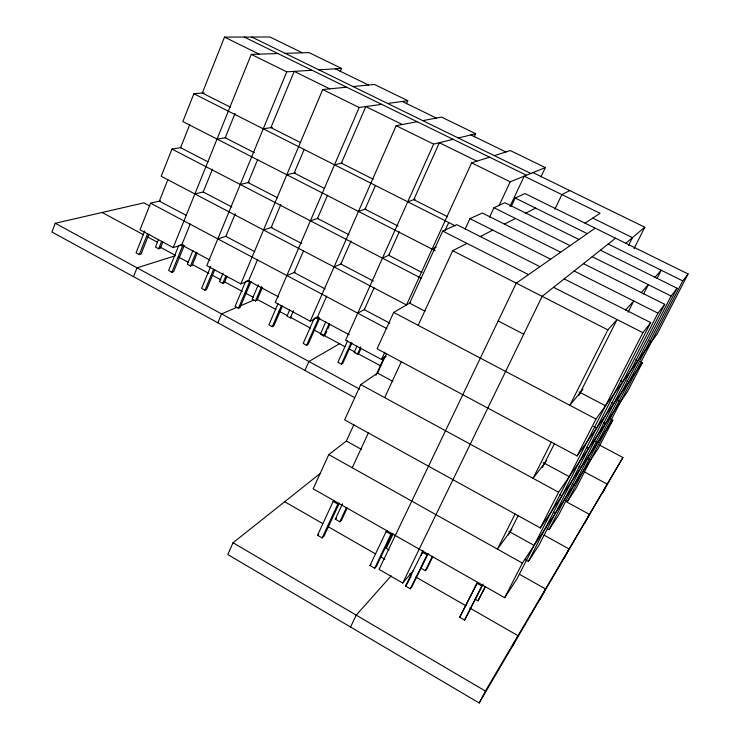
<?xml version="1.0" encoding="UTF-8"?>
<svg xmlns="http://www.w3.org/2000/svg" width="740" height="740" viewBox="0 0 740 740"><rect width="100%" height="100%" fill="white"/><g stroke="black" fill="none" stroke-linecap="round" stroke-linejoin="round"><path stroke-width="1.11" d="M149.97 206.108L143.884 202.871L55.241 223.267L51.939 232.027L354.525 397.556M160.497 200.864L150.562 203.176L140.036 229.779L173.197 247.586L182.826 244.663M180.967 147.612L171.967 149.073L161.209 176.277L406.5 304.954L471.639 162.856L489.529 157.157M204.166 92.852L193.862 93.74L182.854 121.563L435.139 250.684M144.735 230.954L136.058 252.821L139.296 254.579L141.062 254.051L148.916 234.303M167.786 179.866L159.34 201.132L186.388 215.46M189.718 124.681L180.579 147.676L208.042 161.875M302.392 52.808L269.943 37L224.507 37.111L202.297 93.018L230.362 107.171M139.296 254.579L147.584 233.738M133.533 276.668L137.048 267.843L175.472 255.689M158.443 239.677L155.483 247.077L158.647 248.788L160.312 248.289L162.856 241.952M158.647 248.788L161.616 241.388M173.197 247.586L251.267 54.372L277.925 53.558M178.784 245.421L168.637 270.479L171.921 272.255L173.613 271.682L184.195 245.634L181.716 244.311M190.254 223.915L181.707 245.005L209.901 260.11M212.463 169.173L203.213 191.984L231.833 206.969M235.089 113.386L225.201 137.769L254.421 152.699M171.921 272.255L182.512 246.143L184.195 245.634M192.937 250.453L187.312 264.236L190.513 265.965L192.123 265.42L197.321 252.729M190.513 265.965L196.156 252.183M312.049 70.263L286.75 71.835L206.784 265.632L240.805 283.91L249.269 280.58M210.724 266.382L201.631 288.369L204.952 290.163L206.58 289.543L214.804 269.693M235.246 213.758L225.876 236.375L254.81 251.693M257.724 159.479L248.141 182.613L277.528 197.802M204.952 290.163L213.629 269.221M223.082 273.106L219.54 281.607L222.777 283.355L224.322 282.763L226.977 276.399M222.777 283.355L225.885 275.909M217.819 322.779L221.556 313.899L237.151 307.211M240.805 283.91L322.714 89.549L346.616 87.191M245.68 281.293L235.043 306.48L238.41 308.303L239.964 307.637L251.054 281.45L249.519 282.06L238.41 308.303M257.557 259.638L248.594 280.849L278.675 296.971M280.83 204.592L271.136 227.531L301.689 243.525M304.177 149.388L294.187 173.003L324.342 188.413M340.197 71.595L341.538 68.432L309.024 52.614L285.131 53.335M258.26 284.872L252.164 299.191L255.457 300.958L256.928 300.329L262.367 287.573M255.457 300.958L261.553 286.639M381.637 104.34L359.178 107.494L275.28 302.429L310.217 321.197L318.154 317.155M277.972 303.789L268.897 324.832L272.311 326.682L273.791 325.961L282.412 306.009M303.529 250.832L294.159 272.542L324.999 288.868M327.543 195.203L317.497 218.476L348.827 234.673M272.311 326.682L281.404 305.629M289.636 310.023L286.972 316.156L290.284 317.941L291.68 317.266M290.284 317.941L293.401 310.782M310.217 321.197L396.15 125.698L417.129 121.712M406.408 103.785L407.777 100.668L374.449 84.453L353.072 86.552M314.334 318.108L303.197 343.425L306.647 345.303L308.053 344.526L319.661 318.209L317.062 316.812M326.719 296.102L317.238 317.627L349.234 334.776M351.028 240.963L340.863 264.023L373.367 281.043M375.495 185.426L365.024 209.189L398.148 226.107M306.647 345.303L318.283 318.912L319.661 318.209M325.794 321.835L320.346 334.129L323.704 335.942L325.026 335.22M304.936 370.425L308.894 361.49L339.734 343.619M323.704 335.942L329.161 323.639M325.48 334.193L326.839 331.122M327.746 329.078L329.568 324.989M320.494 473.258L233.044 542.744L227.8 554.547L479.205 703L622.932 457.514L599.668 445.147M453.084 139.314L433.631 144.143L345.617 340.215L381.498 359.492L386.28 356.329M347.532 340.9L337.94 362.258L341.436 364.163L342.759 363.34L351.907 343.036M374.079 287.832L364.256 309.662L389.795 323.186M399.322 231.74L388.722 255.3L422.022 272.524M341.436 364.163L351.056 342.796M356.93 346.172L354.146 352.332L357.55 354.173L358.789 353.396L360.648 349.299M357.55 354.173L360.805 346.977M353.887 424.677L346.385 441.012L328.782 454.601L313.168 488.816L504.689 597.707L516.909 578.976L642.912 332.676L650.673 322.585L564.176 278.897M386.447 353.711L377.548 373.108L360.741 384.596L344.637 419.867L540.339 527.944L612.794 420.2L610.75 419.127M410.349 302.725L393.68 312.419L377.086 348.79L577.126 455.942L642.338 362.804L640.294 361.749M474.257 136.845L475.691 133.709L441.521 117.087L422.781 120.638M381.498 359.492L384.846 352.194M375.948 375.226L384.375 356.874M539.95 266.668L456.793 224.673L442.724 231.084L409.646 303.169L425.01 311.216M444.953 230.769L448.773 222.453M339.124 503.579L323.963 536.269L322.141 537.934L317.525 535.26L333.148 501.461L334.341 500.425M352.24 467.745L368.344 432.956M384.689 397.63L401.302 361.758M418.165 325.322L452.695 250.721L466.968 243.386M465.127 229.085L469.956 218.661L482.323 213.028L560.652 252.229M322.141 537.934L337.81 504.125L339.003 503.08M347.236 507.936L341.519 520.211L339.808 521.774L335.322 519.202L342.472 503.82M339.808 521.774L346.505 507.409M489.538 217.144L493.941 207.718L504.893 202.723L578.921 239.492M499.028 205.665L510.193 181.837L545.334 167.592L510.295 150.544L494.348 155.622M509.98 206.414L524.225 176.148L600.066 213.314L585.026 223.166M511.294 206.349L515.216 198.015L524.984 193.556L688.061 273.966L657.388 333.564L595.968 419.071L577.126 455.942M540.94 176.879L545.334 167.592M392.034 533.66L376.346 566.452L374.68 568.237L369.972 565.517L386.141 531.607L387.233 530.497M374.68 568.237L390.905 534.317L391.987 533.198M393.134 533.919L386.234 548.322L388.981 549.894M350.538 627.021L356.236 615.144L391.201 575.812M554.889 209.179L561.882 194.602L569.754 190.559M595.163 228.161L516.289 283.161L379.046 569.384L402.726 583.037L542.143 296.351L615.541 238.215M427.896 554.057L411.838 586.913L410.284 588.772L405.511 586.015L423.077 550.875M407.074 584.165L411.079 575.951M421.088 555.426L423.086 551.318M410.284 588.772L427.896 553.613M427.776 553.613L420.727 568.043L425.352 570.697L426.804 568.949L432.854 556.61M425.352 570.697L432.428 556.258M628.454 245.643L632.46 237.623L592.749 218.106M634.004 248.714L644.771 227.208L532.985 172.596M482.6 585.155L464.591 620.101L459.716 617.29L476.856 583.212L481.786 586.015L483.118 584.128M477.698 582.362L459.716 617.29M515.096 514.004L497.41 549.108L511.858 529.266M551.309 442.113L533.059 478.345L546.555 460.678M578.708 395.613L617.086 319.569L607.855 329.874L569.856 405.298L583.018 389.157M464.591 620.101L481.786 586.015M508.371 534.992L518.24 515.429M542.485 467.384L554.667 443.251M475.182 599.187L478.012 600.806L485.107 586.765M485.56 586.58L478.012 600.806M628.029 312.234L633.727 300.986L625.688 309.958M643.643 293.91L648.332 284.678L641.256 292.568M657.092 278.407L661.236 270.257L654.974 277.25M504.689 597.707L522.375 563.103L598.29 448.366L612.794 420.2M540.339 527.944L558.589 492.23L627.474 391.673L642.338 362.804M525.326 559.764L528.341 561.457L650.673 322.585M583.444 263.634L664.724 304.316L657.934 313.15L539.062 545.029L528.341 561.457M547.11 528.471L549.126 529.59L664.724 304.316M600.445 250.175L677.091 288.239L671.097 296.028L558.607 515.068L549.126 529.59M565.517 500.268L567.543 501.368L677.091 288.239M688.061 273.966L682.733 280.895L575.979 488.428L567.543 501.368M479.205 703L485.394 691.04L622.932 457.514M512.246 646.779L517.991 635.688L469.918 608.086M540.154 599.298L545.519 588.957L519.369 574.24M564.037 558.654L569.069 548.978L544.011 535.113M584.702 523.476L589.438 514.383L565.249 501.193M602.776 492.738L607.244 484.154L583.971 471.639M405.511 586.015L406.556 584.785M402.726 583.037L413.197 570.799M369.972 565.517L371.082 564.333M317.525 535.26L318.746 534.16M335.322 519.202L336.469 518.176M625.79 243.266L644.771 227.208M357.753 313.177L364.774 309.385M480.288 236.541L492.766 230.131M504.477 224.109L515.475 218.457M525.835 213.129L535.612 208.107M432.095 249.121L436.165 247.151M382.46 258.149L389.536 254.93M334.064 266.955L341.399 263.792M240.269 305.879L253.783 300.089M286.861 275.539L295.121 272.144M407.74 201.826L415.251 199.134M358.465 211.437L365.884 208.893M310.411 220.816L318.061 218.291M263.542 229.964L272.126 227.217M217.819 238.881L226.579 236.153M458.328 138.019L475.691 133.709M334.508 164.817L342.269 162.948M286.805 174.76L295.519 172.688M240.269 184.473L249.177 182.364M194.87 193.936L203.583 191.891M217.042 139.065L225.904 137.659M263.246 128.797L272.292 127.41M387.704 103.489L407.777 100.668M318.885 69.838L341.538 68.432M335.257 68.82L368.529 85.035M402.218 101.445L436.332 118.067M470.881 134.902L505.873 151.95M251.804 37.046L530.839 173.465M244.246 37.065L526.455 175.241M224.507 37.111L259.12 54.131M329.762 88.846L294.206 71.373L270.914 127.622L300.764 142.681M402.338 124.524L365.81 106.56L341.371 163.161L373.21 179.219M476.921 161.172L439.375 142.718L413.753 199.671L447.608 216.746M251.267 54.372L286.75 71.835M322.714 89.549L359.178 107.494M396.15 125.698L433.631 144.143M471.639 162.856L510.193 181.837M515.216 198.015L587.273 233.664M608.206 244.024L682.733 280.895M493.941 207.718L570.059 245.661M592.204 256.697L671.097 296.028M469.956 218.661L550.634 259.213M574.12 271.025L657.934 313.15M193.862 93.74L455.359 225.885M442.724 231.084L528.527 274.632M553.538 287.324L642.912 332.676M649.193 341.057L651.246 342.102M452.695 250.721L607.855 329.874M635.817 359.705L637.862 360.75M626.863 380.934L628.898 381.988M620.675 380.749L622.729 381.812M171.967 149.073L421.236 278.249M498.177 320.938L523.735 334.193M618.548 400.701L620.564 401.755M611.749 402.495L613.793 403.568M579.078 391.941L605.505 405.788M603.489 422.66L605.514 423.724M393.68 312.419L595.968 419.071M593.61 426.397L596.68 428.016M150.562 203.176L386.891 328.653M595.793 441.373L597.818 442.455M586.505 447.423L588.541 448.505M588.642 458.828L590.659 459.901M180.033 244.82L182.512 246.143M246.975 280.691L249.519 282.06M315.675 317.516L318.283 318.912M578.976 466.357L581.011 467.449M102.111 212.482L143.505 234.747M147.547 236.92L157.648 242.35M159.988 247.068L175.232 255.272M178.285 256.919L188.45 262.395M192.52 264.587L208.782 273.347M211.834 274.984L220.983 279.914M224.035 281.552L242.341 291.412M245.384 293.049L253.524 297.434M256.567 299.071L275.891 309.477M278.943 311.114L287.074 315.499M290.126 317.136L310.458 328.088M314.519 330.281L345.025 346.709M349.095 348.892L355.191 352.175M357.226 353.276L380.61 365.865M377.548 373.108L392.774 381.341M543.086 462.528L569.254 476.662M572.02 483.932L574.037 485.024M360.741 384.596L558.589 492.23M559.976 494.616L562.002 495.717M55.241 223.267L359.64 389.148M553.298 512.2L555.324 513.31M346.385 441.012L361.481 449.411M508.87 531.366L534.095 545.389M328.782 454.601L522.375 563.103M333.148 501.461L337.81 504.125M386.141 531.607L390.905 534.317M422.068 552.04L426.888 554.787M284.66 501.729L322.705 523.578M327.709 526.445L375.772 554.038M380.776 556.915L384.782 559.209M409.821 573.583L411.819 574.73M415.825 577.034L465.913 605.783M233.044 542.744L485.394 691.04"/></g></svg>
